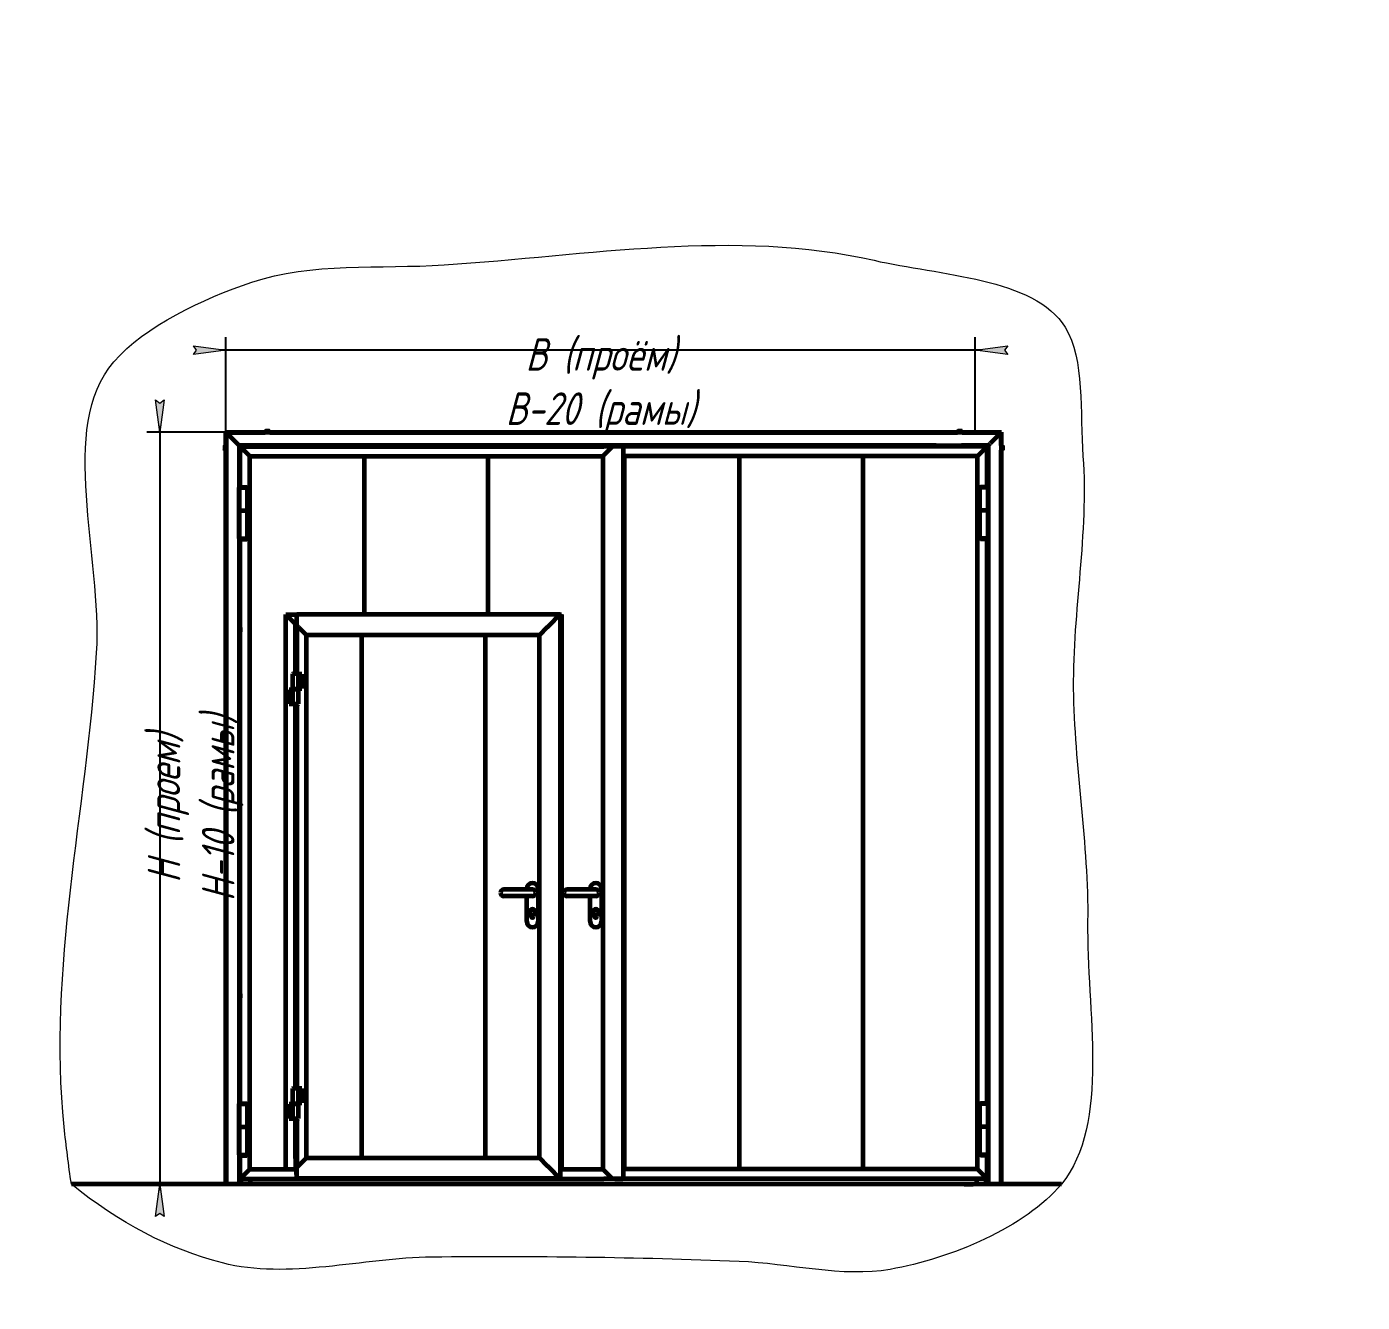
# Model space of a CAD drawing. Header units: millimetres. Extents: x -68 to 2520, y 0 to 297.
# Drawn here: x 48.2 to 253.6, y 100.8 to 297 of the extents above; entities that cross this region are included whole.
import ezdxf

# ---------------------------------------------------------------- set-up
doc = ezdxf.new("R2010")
doc.units = ezdxf.units.MM
for name, pattern in [('K5LT_BASIC', [0]), ('K5LT_THIN', [0]), ('K5LT_THIN_INCLUDED_TO_HATCHING', [0])]:
    doc.linetypes.add(name, pattern=pattern)
doc.layers.add('Системный слой', color=7, linetype='Continuous')
doc.styles.add('KDIMTEXTSTYLE', font='GOST_AU.SHX', dxfattribs={"width": 0.96, "oblique": 15, "height": 5})
doc.dimstyles.new('KDIMSTYLE (0.04)', dxfattribs={"dimtxt": 5, "dimasz": 1, "dimexe": 2, "dimexo": 0, "dimgap": 1, "dimtad": 1, "dimlfac": 25, "dimtxsty": 'KDIMTEXTSTYLE', "dimsah": 1, "dimcen": 0, "dimdle": 1, "dimadec": 0, "dimazin": 0, "dimtfac": 0.667, "dimtmove": 0, "dimatfit": 3, "dimfxl": 1, "dimtvp": 1, "dimtolj": 1, "dimtzin": 0, "dimarcsym": 0})

# ---------------------------------------------------------------- blocks, each defined once
blk = doc.blocks.new('KDIMARROW_01')
at = {"layer": 'Системный слой'}
blk.add_hatch(color=0, dxfattribs=at).paths.add_polyline_path([(0, 0), (-5, 0.66), (-4.5, 0), (-5, -0.66)])
at = {"layer": 'Системный слой', "color": 0, "linetype": 'K5LT_THIN', "lineweight": 18}
for p, q in [((-4.5, 0), (-5, 0.66)), ((-5, 0.66), (0, 0)), ((0, 0), (-5, -0.66)), ((-5, -0.66), (-4.5, 0)), ((0, 0), (-1, 0))]:
    blk.add_line(p, q, dxfattribs=at)

msp = doc.modelspace()

# ---------------------------------------------------------------- linework, layer by layer
at = {"layer": 'Системный слой', "color": 5, "linetype": 'K5LT_BASIC', "lineweight": 60, "true_color": 0x0000ff}
for p, q in [((78.82661, 234.62099), (80.53461, 232.91299)), ((78.82661, 234.62099), (84.87348, 234.62099)), ((78.82661, 232.57299), (78.82661, 234.62099)), ((78.85461, 234.59299), (78.85461, 118.99299)), ((78.85461, 234.59299), (84.87348, 234.59299)), ((78.85461, 232.57299), (78.85461, 234.59299)), ((80.53461, 232.91299), (79.17461, 234.27299)), ((194.05461, 234.59299), (82.85461, 234.59299)), ((84.87348, 234.59299), (84.87348, 234.74881)), ((84.8746, 234.77917), (84.89161, 234.78899)), ((84.87461, 234.77918), (84.89161, 234.78899)), ((84.87575, 234.59299), (84.87575, 234.74881)), ((85.21647, 234.78899), (84.89161, 234.78899)), ((85.53761, 234.78899), (85.21647, 234.78899)), ((85.21687, 234.59299), (85.21687, 234.74881)), ((85.55461, 234.77917), (85.53761, 234.78899)), ((85.55461, 234.77918), (85.53761, 234.78899)), ((85.55573, 234.59299), (85.55573, 234.74881)), ((85.55573, 234.62099), (191.35461, 234.62099)), ((85.55573, 234.59299), (191.35461, 234.59299)), ((191.35461, 234.77918), (191.37161, 234.78899)), ((191.35461, 234.74881), (191.35461, 234.77918)), ((191.35461, 234.59299), (191.35461, 234.74881)), ((191.69461, 234.78899), (191.37161, 234.78899)), ((192.01761, 234.78899), (191.69461, 234.78899)), ((191.69461, 234.59299), (191.69461, 234.74881)), ((192.03461, 234.77918), (192.01761, 234.78899)), ((192.03461, 234.77918), (192.03461, 234.74881)), ((192.03461, 234.59299), (192.03461, 234.74881)), ((192.03461, 234.62099), (198.08373, 234.62099)), ((192.03461, 234.59299), (198.05573, 234.59299)), ((198.08373, 234.62099), (196.37573, 232.91299)), ((198.05573, 234.59299), (198.05573, 118.99299)), ((198.05573, 232.57299), (198.05573, 234.59299)), ((198.08373, 232.57299), (198.08373, 234.62099)), ((78.66842, 232.57299), (78.65861, 232.55599)), ((78.66842, 232.57299), (78.65861, 232.55599)), ((78.65861, 232.55599), (78.65861, 232.23299)), ((78.65861, 232.23299), (78.65861, 231.90999)), ((78.66842, 232.57299), (78.69879, 232.57299)), ((78.85461, 232.57299), (78.69879, 232.57299)), ((78.85461, 232.23299), (78.69879, 232.23299)), ((80.85461, 232.59299), (80.53461, 232.91299)), ((80.85461, 232.59299), (80.53461, 232.91299)), ((188.05461, 232.59299), (80.85461, 232.59299)), ((80.93461, 232.59299), (80.85461, 232.59299)), ((80.85461, 232.59299), (80.85461, 118.99299)), ((80.85461, 232.59299), (80.85461, 204.59299)), ((80.85461, 232.59299), (80.85461, 204.59299)), ((80.93461, 232.59299), (80.93461, 226.19299)), ((80.93461, 232.51299), (82.49461, 230.95299)), ((80.93461, 232.51299), (92.27582, 232.51299)), ((81.01461, 232.43299), (136.93461, 232.43299)), ((81.01461, 226.19299), (81.01461, 232.43299)), ((82.49461, 230.95299), (81.17461, 232.27299)), ((84.93461, 232.59299), (191.97461, 232.59299)), ((92.49521, 232.51299), (92.27582, 232.51299)), ((92.27582, 232.51299), (92.27582, 232.43299)), ((92.49521, 232.43299), (92.27582, 232.43299)), ((92.49521, 232.51299), (92.49521, 232.43299)), ((92.934, 232.51299), (92.49521, 232.51299)), ((92.934, 232.43299), (92.49521, 232.43299)), ((92.934, 232.51299), (92.934, 232.43299)), ((93.15339, 232.51299), (92.934, 232.51299)), ((93.15339, 232.43299), (92.934, 232.43299)), ((93.15339, 232.51299), (93.15339, 232.43299)), ((93.15339, 232.51299), (109.23582, 232.51299)), ((109.45521, 232.51299), (109.23582, 232.51299)), ((109.23582, 232.51299), (109.23582, 232.43299)), ((109.45521, 232.43299), (109.23582, 232.43299)), ((109.45521, 232.51299), (109.45521, 232.43299)), ((109.894, 232.51299), (109.45521, 232.51299)), ((109.894, 232.43299), (109.45521, 232.43299)), ((109.894, 232.51299), (109.894, 232.43299)), ((110.11339, 232.51299), (109.894, 232.51299)), ((110.11339, 232.43299), (109.894, 232.43299)), ((110.11339, 232.51299), (110.11339, 232.43299)), ((110.11339, 232.51299), (128.23582, 232.51299)), ((128.45521, 232.51299), (128.23582, 232.51299)), ((128.23582, 232.51299), (128.23582, 232.43299)), ((128.45521, 232.43299), (128.23582, 232.43299)), ((128.45521, 232.51299), (128.45521, 232.43299)), ((128.894, 232.51299), (128.45521, 232.51299)), ((128.894, 232.43299), (128.45521, 232.43299)), ((128.894, 232.51299), (128.894, 232.43299)), ((129.11339, 232.51299), (128.894, 232.51299)), ((129.11339, 232.43299), (128.894, 232.43299)), ((129.11339, 232.51299), (129.11339, 232.43299)), ((129.11339, 232.51299), (147.79582, 232.51299)), ((136.77573, 230.95299), (138.25573, 232.43299)), ((195.89573, 232.43299), (136.93461, 232.43299)), ((139.97573, 119.79299), (139.97573, 232.43299)), ((148.01521, 232.51299), (147.79582, 232.51299)), ((147.79582, 232.51299), (147.79582, 232.43299)), ((148.01521, 232.43299), (147.79582, 232.43299)), ((148.454, 232.51299), (148.01521, 232.51299)), ((148.01521, 232.51299), (148.01521, 232.43299)), ((148.454, 232.43299), (148.01521, 232.43299)), ((148.67339, 232.51299), (148.454, 232.51299)), ((148.454, 232.51299), (148.454, 232.43299)), ((148.67339, 232.43299), (148.454, 232.43299)), ((148.67339, 232.51299), (148.67339, 232.43299)), ((148.67339, 232.51299), (166.79582, 232.51299)), ((167.01521, 232.51299), (166.79582, 232.51299)), ((166.79582, 232.51299), (166.79582, 232.43299)), ((167.01521, 232.43299), (166.79582, 232.43299)), ((167.454, 232.51299), (167.01521, 232.51299)), ((167.01521, 232.51299), (167.01521, 232.43299)), ((167.454, 232.43299), (167.01521, 232.43299)), ((167.67339, 232.51299), (167.454, 232.51299)), ((167.454, 232.51299), (167.454, 232.43299)), ((167.67339, 232.43299), (167.454, 232.43299)), ((167.67339, 232.51299), (167.67339, 232.43299)), ((167.67339, 232.51299), (183.75582, 232.51299)), ((183.97521, 232.51299), (183.75582, 232.51299)), ((183.75582, 232.51299), (183.75582, 232.43299)), ((183.97521, 232.43299), (183.75582, 232.43299)), ((184.414, 232.51299), (183.97521, 232.51299)), ((183.97521, 232.51299), (183.97521, 232.43299)), ((184.414, 232.43299), (183.97521, 232.43299)), ((184.63339, 232.51299), (184.414, 232.51299)), ((184.414, 232.51299), (184.414, 232.43299)), ((184.63339, 232.43299), (184.414, 232.43299)), ((184.63339, 232.51299), (184.63339, 232.43299)), ((184.63339, 232.51299), (195.97573, 232.51299)), ((196.05573, 232.59299), (191.97461, 232.59299)), ((195.97573, 232.51299), (194.41573, 230.95299)), ((194.41573, 230.95299), (195.73573, 232.27299)), ((195.89573, 226.19299), (195.89573, 232.43299)), ((195.97573, 232.59299), (195.97573, 226.19299)), ((196.05573, 232.59299), (196.37573, 232.91299)), ((196.05573, 232.59299), (196.05573, 118.99299)), ((196.05573, 232.59299), (196.05573, 204.59299)), ((196.05573, 232.59299), (196.05573, 204.59299)), ((198.05573, 232.57299), (198.21155, 232.57299)), ((198.05573, 232.23299), (198.21155, 232.23299)), ((198.24192, 232.57299), (198.21155, 232.57299)), ((198.24192, 232.57299), (198.25173, 232.55599)), ((198.24192, 232.57299), (198.25173, 232.55599)), ((198.25173, 232.55599), (198.25173, 232.23299)), ((198.25173, 232.23299), (198.25173, 231.90999)), ((78.66842, 231.89299), (78.65861, 231.90999)), ((78.66842, 231.89299), (78.65861, 231.90999)), ((78.69879, 231.89299), (78.66842, 231.89299)), ((78.85461, 231.89299), (78.69879, 231.89299)), ((78.82661, 118.99299), (78.82661, 231.89299)), ((78.85461, 118.99299), (78.85461, 231.89299)), ((82.49461, 230.95299), (136.77461, 230.95299)), ((82.49461, 121.27299), (82.49461, 230.95299)), ((100.09461, 230.95299), (100.09461, 206.63299)), ((100.09461, 230.95299), (100.09461, 206.63299)), ((119.09461, 230.95299), (119.09461, 206.63299)), ((119.09461, 230.95299), (119.09461, 206.63299)), ((136.7756, 230.95285), (136.7756, 121.27313)), ((139.97573, 231.11299), (140.13573, 230.95299)), ((140.13573, 230.95299), (139.97573, 231.11299)), ((194.41573, 230.95299), (140.13461, 230.95299)), ((140.13573, 121.27299), (140.13573, 230.95299)), ((157.81461, 121.27299), (157.81461, 230.95299)), ((157.81461, 121.27299), (157.81461, 230.95299)), ((176.81461, 121.27299), (176.81461, 230.95299)), ((176.81461, 121.27299), (176.81461, 230.95299)), ((194.41573, 121.27299), (194.41573, 230.95299)), ((198.05573, 118.99299), (198.05573, 231.89299)), ((198.05573, 231.89299), (198.21155, 231.89299)), ((198.08373, 118.99299), (198.08373, 231.89299)), ((198.21155, 231.89299), (198.24192, 231.89299)), ((198.24192, 231.89299), (198.25173, 231.90999)), ((198.24192, 231.89299), (198.25173, 231.90999)), ((80.93461, 226.19299), (80.85461, 226.11299)), ((80.85461, 222.59299), (80.85461, 226.11299)), ((80.85461, 226.11299), (81.49461, 226.11299)), ((80.93461, 226.19299), (81.49461, 226.19299)), ((81.49461, 226.19299), (82.05461, 226.19299)), ((81.49461, 226.11299), (82.13461, 226.11299)), ((82.05461, 226.19299), (82.13461, 226.11299)), ((82.13461, 222.59299), (82.13461, 226.11299)), ((194.85573, 226.19299), (194.77573, 226.11299)), ((194.77573, 222.59299), (194.77573, 226.11299)), ((195.41573, 226.11299), (194.77573, 226.11299)), ((195.41573, 226.19299), (194.85573, 226.19299)), ((195.97573, 226.19299), (195.41573, 226.19299)), ((196.05573, 226.11299), (195.41573, 226.11299)), ((195.97573, 226.19299), (196.05573, 226.11299)), ((196.05573, 222.59299), (196.05573, 226.11299)), ((80.85461, 222.59299), (81.49461, 222.59299)), ((80.85461, 222.59299), (81.49461, 222.59299)), ((80.85461, 218.27299), (80.85461, 222.59299)), ((81.49461, 222.59299), (82.13461, 222.59299)), ((81.49461, 222.59299), (82.13461, 222.59299)), ((82.13461, 218.27299), (82.13461, 222.59299)), ((195.41573, 222.59299), (194.77573, 222.59299)), ((195.41573, 222.59299), (194.77573, 222.59299)), ((194.77573, 218.27299), (194.77573, 222.59299)), ((196.05573, 222.59299), (195.41573, 222.59299)), ((196.05573, 222.59299), (195.41573, 222.59299)), ((196.05573, 218.27299), (196.05573, 222.59299)), ((80.93461, 218.19299), (80.85461, 218.27299)), ((80.85461, 218.27299), (81.49461, 218.27299)), ((80.93461, 218.19299), (81.49461, 218.19299)), ((80.93461, 218.19299), (80.93461, 204.59299)), ((81.01461, 131.39299), (81.01461, 218.19299)), ((81.49461, 218.27299), (82.13461, 218.27299)), ((81.49461, 218.19299), (82.05461, 218.19299)), ((82.05461, 218.19299), (82.13461, 218.27299)), ((194.85573, 218.19299), (194.77573, 218.27299)), ((195.41573, 218.27299), (194.77573, 218.27299)), ((195.41573, 218.19299), (194.85573, 218.19299)), ((196.05573, 218.27299), (195.41573, 218.27299)), ((195.97573, 218.19299), (195.41573, 218.19299)), ((195.89573, 131.39299), (195.89573, 218.19299)), ((195.97573, 218.19299), (196.05573, 218.27299)), ((195.97573, 218.19299), (195.97573, 204.59299)), ((88.03461, 121.27299), (88.03461, 206.59299)), ((88.03461, 206.59299), (89.35461, 205.27299)), ((89.35461, 205.27299), (88.03461, 206.59299)), ((88.03461, 206.59299), (89.71912, 206.59299)), ((89.71912, 206.63299), (130.23912, 206.63299)), ((89.71912, 206.54299), (89.71912, 206.63299)), ((89.71912, 204.92927), (89.71912, 206.54299)), ((128.53539, 204.92927), (130.14912, 206.54299)), ((130.14912, 206.54299), (128.53539, 204.92927)), ((130.14912, 206.54299), (130.23912, 206.63299)), ((130.14912, 206.54299), (130.23912, 206.63299)), ((130.23912, 206.63299), (130.23912, 119.83299)), ((130.23912, 206.3975), (130.43461, 206.59299)), ((130.23912, 206.59299), (130.43461, 206.59299)), ((130.43461, 206.59299), (130.23912, 206.3975)), ((130.43461, 206.59299), (130.43461, 121.27299)), ((80.85461, 204.59299), (81.01461, 204.59299)), ((80.85461, 203.95299), (80.85461, 148.27299)), ((80.85461, 203.95299), (80.85461, 148.27299)), ((80.85461, 203.95299), (81.01461, 203.95299)), ((80.93461, 203.95299), (80.93461, 148.27299)), ((81.01461, 204.59299), (81.01461, 204.43248)), ((81.01461, 204.43248), (81.01461, 203.95299)), ((89.35461, 205.27299), (89.51461, 205.11299)), ((89.35461, 205.27299), (89.51461, 205.11299)), ((89.51461, 205.11299), (89.59461, 205.03299)), ((89.51461, 205.11299), (89.59461, 205.03299)), ((89.51461, 197.51299), (89.51461, 205.11299)), ((89.51461, 205.11299), (89.71912, 205.11299)), ((89.59461, 205.03299), (89.71461, 204.91299)), ((89.71461, 204.91299), (89.59461, 205.03299)), ((89.71912, 204.91299), (89.63912, 204.91299)), ((89.63912, 204.91299), (89.63912, 197.51299)), ((89.71912, 204.91299), (89.71912, 204.92927)), ((89.81598, 204.81613), (89.71912, 204.91299)), ((89.71912, 204.91299), (89.71912, 197.51299)), ((89.71912, 197.51299), (89.71912, 204.91299)), ((89.81598, 204.81613), (89.92567, 204.70644)), ((89.98224, 204.64987), (89.92567, 204.70644)), ((89.98224, 204.64987), (91.19925, 203.43285)), ((89.98224, 204.64987), (91.19912, 203.43299)), ((91.19912, 123.03299), (91.19912, 203.43299)), ((127.03898, 203.43285), (91.19925, 203.43285)), ((99.69912, 203.43285), (99.69912, 123.03313)), ((99.69912, 203.43285), (99.69912, 123.03313)), ((118.69912, 203.43285), (118.69912, 123.03313)), ((118.69912, 203.43285), (118.69912, 123.03313)), ((127.03898, 203.43285), (128.25599, 204.64987)), ((128.25599, 204.64987), (127.03898, 203.43285)), ((127.03898, 123.03313), (127.03898, 203.43285)), ((128.25599, 204.64987), (128.31256, 204.70644)), ((128.25599, 204.64987), (128.31256, 204.70644)), ((128.31256, 204.70644), (128.42225, 204.81613)), ((128.42225, 204.81613), (128.31256, 204.70644)), ((128.42225, 204.81613), (128.53539, 204.92927)), ((128.42225, 204.81613), (128.53539, 204.92927)), ((195.89573, 204.59299), (195.89573, 204.43248)), ((196.05573, 204.59299), (195.89573, 204.59299)), ((195.89573, 204.43248), (195.89573, 203.95299)), ((196.05573, 203.95299), (195.89573, 203.95299)), ((195.97573, 203.95299), (195.97573, 148.27299)), ((196.05573, 203.95299), (196.05573, 148.27299)), ((196.05573, 203.95299), (196.05573, 148.27299)), ((89.11686, 197.51299), (89.05686, 197.45299)), ((89.05686, 197.45299), (89.05686, 195.17299)), ((89.49686, 197.45299), (89.05686, 197.45299)), ((89.11686, 197.51299), (89.49686, 197.51299)), ((89.49686, 197.51299), (89.87686, 197.51299)), ((89.93686, 197.45299), (89.49686, 197.45299)), ((89.87686, 197.51299), (89.93686, 197.45299)), ((89.93686, 197.45299), (89.93686, 195.17299)), ((90.51912, 197.43299), (89.93686, 197.43299)), ((90.51912, 195.23299), (90.51912, 197.43299)), ((89.11686, 195.11299), (89.05686, 195.17299)), ((89.05686, 195.17299), (89.49686, 195.17299)), ((89.49686, 195.17299), (89.93686, 195.17299)), ((89.87686, 195.11299), (89.93686, 195.17299)), ((89.93686, 195.23299), (90.51912, 195.23299)), ((88.55461, 195.03299), (88.55461, 192.83299)), ((89.05686, 195.03299), (88.55461, 195.03299)), ((89.11686, 195.11299), (89.05686, 195.05299)), ((89.05686, 195.05299), (89.05686, 192.83299)), ((89.93668, 195.05299), (89.05686, 195.05299)), ((89.49686, 195.11299), (89.11686, 195.11299)), ((89.11686, 195.11299), (89.87671, 195.11299)), ((89.87686, 195.11299), (89.49686, 195.11299)), ((89.87671, 195.11299), (89.87686, 195.11299)), ((89.87686, 195.11299), (89.93686, 195.05299)), ((89.93686, 195.05299), (89.93668, 195.05299)), ((89.93686, 195.05299), (89.93686, 192.83299)), ((88.55461, 192.83299), (89.05686, 192.83299)), ((89.17686, 192.71299), (89.05686, 192.83299)), ((89.05686, 192.83299), (89.93668, 192.83299)), ((89.81673, 192.71299), (89.17686, 192.71299)), ((89.51461, 133.75299), (89.51461, 192.71299)), ((89.63912, 192.71299), (89.63912, 133.75299)), ((89.71912, 192.71299), (89.71912, 133.75299)), ((89.71912, 133.75299), (89.71912, 192.71299)), ((89.81686, 192.71299), (89.81673, 192.71299)), ((89.81686, 192.71299), (89.93686, 192.83299)), ((89.93668, 192.83299), (89.93686, 192.83299)), ((89.51461, 184.54898), (89.55578, 184.59015)), ((89.51461, 184.54898), (89.51461, 184.5327)), ((89.51461, 184.5327), (89.51461, 183.67698)), ((89.51461, 183.67698), (89.55578, 183.63581)), ((89.56261, 184.58732), (89.56261, 184.56961)), ((89.56261, 184.56961), (89.56261, 183.63864)), ((89.63912, 184.35299), (89.56261, 184.35299)), ((89.63912, 183.87299), (89.56261, 183.87299)), ((125.09912, 164.29299), (125.09912, 164.41299)), ((126.85912, 164.41299), (126.85912, 159.37299)), ((134.84181, 164.29299), (134.84181, 164.41299)), ((136.60181, 164.41299), (136.60181, 159.37299)), ((122.17912, 164.29299), (121.57912, 164.29299)), ((122.17912, 163.29299), (121.57912, 163.29299)), ((125.37912, 164.29299), (122.17912, 164.29299)), ((125.37912, 163.29299), (122.17912, 163.29299)), ((125.09912, 159.37299), (125.09912, 163.29299)), ((125.97912, 164.29299), (125.37912, 164.29299)), ((125.97912, 163.29299), (125.37912, 163.29299)), ((131.92181, 164.29299), (131.32181, 164.29299)), ((131.92181, 163.29299), (131.32181, 163.29299)), ((135.12181, 164.29299), (131.92181, 164.29299)), ((135.12181, 163.29299), (131.92181, 163.29299)), ((134.84181, 159.37299), (134.84181, 163.29299)), ((135.72181, 164.29299), (135.12181, 164.29299)), ((135.72181, 163.29299), (135.12181, 163.29299)), ((125.77606, 160.68029), (125.77606, 160.17299)), ((125.77912, 160.67804), (125.77912, 160.17299)), ((125.99912, 161.20104), (125.95912, 161.20104)), ((125.95912, 161.20104), (125.95912, 160.80104)), ((125.95912, 160.80104), (125.99912, 160.80104)), ((125.99912, 160.80104), (125.99912, 161.20104)), ((126.17912, 160.17299), (126.17912, 160.67804)), ((135.51875, 160.68029), (135.51875, 160.17299)), ((135.52181, 160.67804), (135.52181, 160.17299)), ((135.74181, 161.20104), (135.70181, 161.20104)), ((135.70181, 161.20104), (135.70181, 160.80104)), ((135.70181, 160.80104), (135.74181, 160.80104)), ((135.74181, 160.80104), (135.74181, 161.20104)), ((135.92181, 160.17299), (135.92181, 160.67804)), ((80.85461, 148.27299), (81.01461, 148.27299)), ((81.01461, 148.27299), (81.01461, 148.11248)), ((81.01461, 148.11248), (81.01461, 147.63299)), ((195.89573, 148.27299), (195.89573, 148.11248)), ((196.05573, 148.27299), (195.89573, 148.27299)), ((195.89573, 148.11248), (195.89573, 147.63299)), ((80.85461, 147.63299), (80.85461, 118.99299)), ((80.85461, 147.63299), (80.85461, 118.99299)), ((80.85461, 147.63299), (81.01461, 147.63299)), ((80.93461, 147.63299), (80.93461, 131.39299)), ((196.05573, 147.63299), (195.89573, 147.63299)), ((195.97573, 147.63299), (195.97573, 131.39299)), ((196.05573, 147.63299), (196.05573, 118.99299)), ((196.05573, 147.63299), (196.05573, 118.99299)), ((89.51461, 142.78899), (89.55578, 142.83016)), ((89.51461, 142.78899), (89.51461, 142.74575)), ((89.51461, 142.74575), (89.51461, 141.91699)), ((89.51461, 141.91699), (89.55578, 141.87582)), ((89.56261, 142.82733), (89.56261, 142.78029)), ((89.56261, 142.78029), (89.56261, 141.87865)), ((89.63912, 142.59299), (89.56261, 142.59299)), ((89.63912, 142.11299), (89.56261, 142.11299)), ((89.11686, 133.75299), (89.05686, 133.69299)), ((89.05686, 133.69299), (89.05686, 131.41299)), ((89.49686, 133.69299), (89.05686, 133.69299)), ((89.11686, 133.75299), (89.49686, 133.75299)), ((89.49686, 133.75299), (89.87686, 133.75299)), ((89.93686, 133.69299), (89.49686, 133.69299)), ((89.87686, 133.75299), (89.93686, 133.69299)), ((89.93686, 133.69299), (89.93686, 131.41299)), ((90.51912, 133.67299), (89.93686, 133.67299)), ((90.51912, 131.47299), (90.51912, 133.67299)), ((89.93686, 131.47299), (90.51912, 131.47299)), ((80.93461, 131.39299), (80.85461, 131.31299)), ((80.85461, 127.79299), (80.85461, 131.31299)), ((80.85461, 131.31299), (81.49461, 131.31299)), ((80.93461, 131.39299), (81.49461, 131.39299)), ((81.49461, 131.39299), (82.05461, 131.39299)), ((81.49461, 131.31299), (82.13461, 131.31299)), ((82.05461, 131.39299), (82.13461, 131.31299)), ((82.13461, 127.79299), (82.13461, 131.31299)), ((88.55461, 131.27299), (88.55461, 129.07299)), ((89.05686, 131.27299), (88.55461, 131.27299)), ((89.11686, 131.35299), (89.05686, 131.41299)), ((89.05686, 131.41299), (89.49686, 131.41299)), ((89.11686, 131.35299), (89.05686, 131.29299)), ((89.05686, 131.29299), (89.05686, 129.07299)), ((89.93668, 131.29299), (89.05686, 131.29299)), ((89.11686, 131.35299), (89.87671, 131.35299)), ((89.49686, 131.35299), (89.11686, 131.35299)), ((89.49686, 131.41299), (89.93686, 131.41299)), ((89.87686, 131.35299), (89.49686, 131.35299)), ((89.87671, 131.35299), (89.87686, 131.35299)), ((89.87686, 131.35299), (89.93686, 131.41299)), ((89.87686, 131.35299), (89.93686, 131.29299)), ((89.93686, 131.29299), (89.93668, 131.29299)), ((89.93686, 131.29299), (89.93686, 129.07299)), ((194.85573, 131.39299), (194.77573, 131.31299)), ((194.77573, 127.79299), (194.77573, 131.31299)), ((195.41573, 131.31299), (194.77573, 131.31299)), ((195.41573, 131.39299), (194.85573, 131.39299)), ((195.97573, 131.39299), (195.41573, 131.39299)), ((196.05573, 131.31299), (195.41573, 131.31299)), ((195.97573, 131.39299), (196.05573, 131.31299)), ((196.05573, 127.79299), (196.05573, 131.31299)), ((80.85461, 127.79299), (81.49461, 127.79299)), ((80.85461, 123.47299), (80.85461, 127.79299)), ((80.85461, 127.79299), (81.49461, 127.79299)), ((81.49461, 127.79299), (82.13461, 127.79299)), ((81.49461, 127.79299), (82.13461, 127.79299)), ((82.13461, 123.47299), (82.13461, 127.79299)), ((88.55461, 129.07299), (89.05686, 129.07299)), ((89.17686, 128.95299), (89.05686, 129.07299)), ((89.05686, 129.07299), (89.93668, 129.07299)), ((89.81673, 128.95299), (89.17686, 128.95299)), ((89.51461, 122.95299), (89.51461, 128.95299)), ((89.63912, 128.95299), (89.63912, 121.55299)), ((89.71912, 128.95299), (89.71912, 121.55299)), ((89.71912, 121.55299), (89.71912, 128.95299)), ((89.81686, 128.95299), (89.81673, 128.95299)), ((89.81686, 128.95299), (89.93686, 129.07299)), ((89.93668, 129.07299), (89.93686, 129.07299)), ((195.41573, 127.79299), (194.77573, 127.79299)), ((194.77573, 123.47299), (194.77573, 127.79299)), ((195.41573, 127.79299), (194.77573, 127.79299)), ((196.05573, 127.79299), (195.41573, 127.79299)), ((196.05573, 127.79299), (195.41573, 127.79299)), ((196.05573, 123.47299), (196.05573, 127.79299)), ((80.93461, 123.39299), (80.85461, 123.47299)), ((80.85461, 123.47299), (81.49461, 123.47299)), ((80.93461, 123.39299), (81.49461, 123.39299)), ((80.93461, 123.39299), (80.93461, 118.99299)), ((81.01461, 119.79299), (81.01461, 123.39299)), ((81.49461, 123.47299), (82.13461, 123.47299)), ((81.49461, 123.39299), (82.05461, 123.39299)), ((82.05461, 123.39299), (82.13461, 123.47299)), ((194.85573, 123.39299), (194.77573, 123.47299)), ((195.41573, 123.47299), (194.77573, 123.47299)), ((195.41573, 123.39299), (194.85573, 123.39299)), ((196.05573, 123.47299), (195.41573, 123.47299)), ((195.97573, 123.39299), (195.41573, 123.39299)), ((195.89573, 119.79299), (195.89573, 123.39299)), ((195.97573, 123.39299), (196.05573, 123.47299)), ((195.97573, 123.39299), (195.97573, 118.99299)), ((82.49461, 121.27299), (81.17461, 119.95299)), ((81.17461, 119.95299), (82.49461, 121.27299)), ((82.49461, 121.27299), (89.71912, 121.27299)), ((88.03461, 121.27299), (89.35461, 121.27299)), ((89.51461, 122.95299), (89.59461, 122.95299)), ((89.51461, 122.95299), (89.51461, 121.43299)), ((89.51461, 121.27299), (89.51461, 121.43299)), ((89.59461, 122.95299), (89.59461, 121.43299)), ((89.71912, 121.55299), (89.63912, 121.55299)), ((89.67461, 121.19299), (89.67461, 121.35299)), ((89.71912, 121.35299), (89.67461, 121.35299)), ((89.67461, 120.47299), (89.67461, 121.19299)), ((89.81598, 121.64985), (89.71912, 121.55299)), ((89.71912, 121.53672), (89.71912, 121.55299)), ((89.71912, 119.92299), (89.71912, 121.53672)), ((89.92567, 121.75955), (89.81598, 121.64985)), ((89.98224, 121.81611), (89.92567, 121.75955)), ((91.19925, 123.03313), (89.98224, 121.81611)), ((91.19912, 123.03299), (89.98224, 121.81611)), ((91.19925, 123.03313), (127.03898, 123.03313)), ((128.25599, 121.81611), (127.03898, 123.03313)), ((127.03898, 123.03313), (128.25599, 121.81611)), ((128.25599, 121.81611), (128.31256, 121.75955)), ((128.25599, 121.81611), (128.31256, 121.75955)), ((128.42225, 121.64985), (128.31256, 121.75955)), ((128.31256, 121.75955), (128.42225, 121.64985)), ((128.42225, 121.64985), (128.53539, 121.53672)), ((128.42225, 121.64985), (128.53539, 121.53672)), ((130.14912, 119.92299), (128.53539, 121.53672)), ((128.53539, 121.53672), (130.14912, 119.92299)), ((130.43461, 121.27299), (130.23912, 121.27299)), ((130.43461, 121.27299), (136.77461, 121.27299)), ((136.93461, 121.11299), (136.77461, 121.27299)), ((138.25573, 119.79299), (136.77573, 121.27299)), ((140.13573, 121.27299), (139.97573, 121.11299)), ((194.41573, 121.27299), (140.13461, 121.27299)), ((194.41573, 121.27299), (195.73573, 119.95299)), ((195.73573, 119.95299), (194.41573, 121.27299)), ((81.01461, 119.79299), (81.17461, 119.95299)), ((81.17461, 119.95299), (81.01461, 119.79299)), ((81.01461, 119.79299), (136.93461, 119.79299)), ((81.16661, 118.99299), (81.16661, 119.79299)), ((82.60661, 118.99299), (82.60661, 119.79299)), ((89.71912, 120.47299), (89.67461, 120.47299)), ((89.71912, 119.83299), (89.71912, 119.92299)), ((130.23912, 119.83299), (89.71912, 119.83299)), ((130.14912, 119.92299), (130.23912, 119.83299)), ((130.14912, 119.92299), (130.23912, 119.83299)), ((137.02461, 119.79299), (136.93461, 119.79299)), ((138.65461, 119.79299), (137.02461, 119.79299)), ((195.89573, 119.79299), (138.65461, 119.79299)), ((138.65461, 119.79299), (139.88461, 119.79299)), ((139.97461, 119.79299), (139.88461, 119.79299)), ((194.30373, 118.99299), (194.30373, 119.79299)), ((195.73573, 119.95299), (195.89573, 119.79299)), ((195.74373, 118.99299), (195.74373, 119.79299)), ((207.31709, 118.99299), (55.05682, 118.99299)), ((192.37461, 118.99299), (193.73461, 118.99299))]:
    msp.add_line(p, q, dxfattribs=at)
for centre, radius, start, end in [((89.49461, 184.52127), 0.02, 359.9568083, 0), ((89.49461, 183.7047), 0.02, 0, 0.0431917), ((89.55861, 184.58732), 0.004, 0, 135), ((89.55861, 183.63864), 0.004, 225, 0), ((125.97912, 164.41299), 0.88, 0, 180), ((135.72181, 164.41299), 0.88, 0, 180), ((121.57912, 163.79299), 0.5, 90, 180), ((121.57912, 163.79299), 0.5, 180, 270), ((125.97912, 163.79299), 0.5, 0, 90), ((125.97912, 163.79299), 0.5, 0, 90), ((125.97912, 163.79299), 0.5, 270, 0), ((125.97912, 163.79299), 0.5, 270, 0), ((131.32181, 163.79299), 0.5, 90, 180), ((131.32181, 163.79299), 0.5, 180, 270), ((135.72181, 163.79299), 0.5, 0, 90), ((135.72181, 163.79299), 0.5, 0, 90), ((135.72181, 163.79299), 0.5, 270, 0), ((135.72181, 163.79299), 0.5, 270, 0), ((125.97912, 160.95299), 0.34, 306.0318791, 233.9681209), ((135.72181, 160.95299), 0.34, 306.0318791, 233.9681209), ((125.97912, 159.37299), 0.88, 180, 0), ((125.97606, 160.17299), 0.2, 180, 270.4376205), ((125.97912, 160.17299), 0.2, 180, 0), ((135.72181, 159.37299), 0.88, 180, 0), ((135.71875, 160.17299), 0.2, 180, 270.4376205), ((135.72181, 160.17299), 0.2, 180, 0), ((89.49461, 142.76128), 0.02, 359.9568083, 0), ((89.49461, 141.94471), 0.02, 0, 0.0431917), ((89.55861, 142.82733), 0.004, 0, 135), ((89.55861, 141.87865), 0.004, 225, 0), ((89.67461, 121.43299), 0.16, 180, 270), ((89.67461, 121.43299), 0.08, 180, 270)]:
    msp.add_arc(centre, radius, start, end, dxfattribs=at)
at = {"layer": 'Системный слой', "color": 7, "linetype": 'K5LT_THIN_INCLUDED_TO_HATCHING', "lineweight": 18}
msp.add_open_spline([(55.05682, 118.99299), (62.3609, 113.02844), (70.10798, 108.98532), (78.29806, 106.86365), (88.37745, 104.25254), (99.79751, 107.64452), (110.54912, 107.76085), (126.28159, 107.93106), (142.03285, 107.72229), (157.75461, 107.09765), (165.50445, 106.78974), (173.60262, 104.57834), (180.99436, 105.87973), (190.33526, 107.52429), (201.81958, 112.3601), (207.31709, 118.99299), (214.90332, 128.14599), (211.16451, 145.89086), (211.35678, 159.37299), (211.52701, 171.30898), (209.27083, 183.27352), (209.15331, 195.23299), (209.03638, 207.13358), (211.50384, 219.11171), (210.63523, 230.95299), (210.14877, 237.58458), (210.91553, 245.89967), (207.89376, 250.78625), (203.19581, 258.38343), (188.49402, 258.77692), (178.51461, 261.07291), (157.3108, 265.95132), (134.36403, 261.8002), (112.37912, 260.36449), (102.51615, 259.72039), (91.97599, 260.81271), (82.82661, 257.70791), (75.27334, 255.14475), (66.34869, 250.99546), (61.601, 245.4809), (52.90248, 235.37736), (59.88245, 215.61034), (58.94442, 200.6801), (57.41744, 176.3755), (51.40715, 151.96864), (53.94612, 127.79299), (54.25437, 124.85789), (54.6246, 121.92456), (55.05682, 118.99299)], degree=3, knots=[0, 0, 0, 0, 1, 1, 1, 2, 2, 2, 3, 3, 3, 4, 4, 4, 5, 5, 5, 6, 6, 6, 7, 7, 7, 8, 8, 8, 9, 9, 9, 10, 10, 10, 11, 11, 11, 12, 12, 12, 13, 13, 13, 14, 14, 14, 15, 15, 15, 16, 16, 16, 16], dxfattribs=at)
at = {"layer": 'Системный слой', "color": 5, "linetype": 'K5LT_BASIC', "lineweight": 60, "true_color": 0x0000ff}
for points, knots in [([(84.8746, 234.77917), (84.87455, 234.77914), (84.87444, 234.77867), (84.87427, 234.7765), (84.87407, 234.77222), (84.87381, 234.76398), (84.87361, 234.75509), (84.87348, 234.74881)], [0, 0, 0, 0, 1.033158804, 2.327314318, 3.599578431, 5.242569248, 8, 8, 8, 8]), ([(84.87575, 234.74881), (84.87558, 234.75694), (84.87536, 234.76614), (84.87509, 234.77365), (84.87494, 234.77671), (84.87477, 234.77875), (84.87466, 234.77921), (84.8746, 234.77917)], [0, 0, 0, 0, 3.497812824, 4.643822922, 5.728501814, 6.707618022, 8, 8, 8, 8]), ([(85.21687, 234.74881), (85.20362, 234.75321), (85.18421, 234.7591), (85.15531, 234.76641), (85.13126, 234.77146), (85.10625, 234.77537), (85.08349, 234.77779), (85.06247, 234.77905), (85.04209, 234.7793), (85.02267, 234.77868), (85.00099, 234.77707), (84.97688, 234.77408), (84.94204, 234.76781), (84.90836, 234.75921), (84.88376, 234.75147), (84.87575, 234.74881)], [0, 0, 0, 0, 1.912448714, 2.780687487, 4.100621444, 5.299780096, 6.277541965, 7.267519298, 8.214858074, 9.102066571, 9.958160303, 11.225796651, 12.463836471, 14.842670445, 16, 16, 16, 16]), ([(85.55573, 234.74881), (85.54257, 234.75321), (85.52328, 234.7591), (85.49458, 234.76641), (85.47069, 234.77146), (85.44585, 234.77537), (85.42324, 234.77779), (85.40236, 234.77905), (85.38211, 234.7793), (85.36282, 234.77868), (85.34129, 234.77707), (85.31733, 234.77408), (85.28273, 234.76781), (85.24927, 234.75921), (85.22483, 234.75147), (85.21687, 234.74881)], [0, 0, 0, 0, 1.912448714, 2.780687487, 4.100621444, 5.299780096, 6.277541965, 7.267519298, 8.214858074, 9.102066571, 9.958160303, 11.225796651, 12.463836471, 14.842670445, 16, 16, 16, 16]), ([(85.55461, 234.77917), (85.55466, 234.77914), (85.55477, 234.77867), (85.55494, 234.7765), (85.55514, 234.77222), (85.55541, 234.76398), (85.55561, 234.75509), (85.55573, 234.74881)], [0, 0, 0, 0, 1.033158804, 2.327314318, 3.599578431, 5.242569248, 8, 8, 8, 8]), ([(191.69461, 234.74881), (191.6814, 234.75321), (191.66205, 234.7591), (191.63324, 234.76641), (191.60928, 234.77146), (191.58435, 234.77537), (191.56167, 234.77779), (191.54072, 234.77905), (191.5204, 234.7793), (191.50105, 234.77868), (191.47944, 234.77707), (191.45541, 234.77408), (191.42069, 234.76781), (191.38711, 234.75921), (191.36259, 234.75147), (191.35461, 234.74881)], [0, 0, 0, 0, 1.912448714, 2.780687487, 4.100621444, 5.299780096, 6.277541965, 7.267519298, 8.214858074, 9.102066571, 9.958160303, 11.225796651, 12.463836471, 14.842670445, 16, 16, 16, 16]), ([(192.03461, 234.74881), (192.0214, 234.75321), (192.00205, 234.7591), (191.97324, 234.76641), (191.94928, 234.77146), (191.92435, 234.77537), (191.90167, 234.77779), (191.88072, 234.77905), (191.8604, 234.7793), (191.84105, 234.77868), (191.81944, 234.77707), (191.79541, 234.77408), (191.76069, 234.76781), (191.72711, 234.75921), (191.70259, 234.75147), (191.69461, 234.74881)], [0, 0, 0, 0, 1.912448714, 2.780687487, 4.100621444, 5.299780096, 6.277541965, 7.267519298, 8.214858074, 9.102066571, 9.958160303, 11.225796651, 12.463836471, 14.842670445, 16, 16, 16, 16]), ([(78.69879, 232.57299), (78.69439, 232.55978), (78.6885, 232.54043), (78.68119, 232.51163), (78.67613, 232.48766), (78.67223, 232.46273), (78.66981, 232.44005), (78.66855, 232.4191), (78.66829, 232.39878), (78.66892, 232.37943), (78.67053, 232.35782), (78.67352, 232.33379), (78.67979, 232.29907), (78.68839, 232.26549), (78.69613, 232.24097), (78.69879, 232.23299)], [0, 0, 0, 0, 1.912448714, 2.780687487, 4.100621444, 5.299780096, 6.277541965, 7.267519298, 8.214858074, 9.102066571, 9.958160303, 11.225796651, 12.463836471, 14.842670445, 16, 16, 16, 16]), ([(78.69879, 232.23299), (78.69439, 232.21978), (78.6885, 232.20043), (78.68119, 232.17163), (78.67613, 232.14766), (78.67223, 232.12273), (78.66981, 232.10005), (78.66855, 232.0791), (78.66829, 232.05878), (78.66892, 232.03943), (78.67053, 232.01782), (78.67352, 231.99379), (78.67979, 231.95907), (78.68839, 231.92549), (78.69613, 231.90097), (78.69879, 231.89299)], [0, 0, 0, 0, 1.912448714, 2.780687487, 4.100621444, 5.299780096, 6.277541965, 7.267519298, 8.214858074, 9.102066571, 9.958160303, 11.225796651, 12.463836471, 14.842670445, 16, 16, 16, 16]), ([(198.21155, 232.57299), (198.21596, 232.55978), (198.22185, 232.54043), (198.22915, 232.51163), (198.23421, 232.48766), (198.23811, 232.46273), (198.24054, 232.44005), (198.24179, 232.4191), (198.24205, 232.39878), (198.24142, 232.37943), (198.23982, 232.35782), (198.23682, 232.33379), (198.23055, 232.29907), (198.22196, 232.26549), (198.21421, 232.24097), (198.21155, 232.23299)], [0, 0, 0, 0, 1.912448714, 2.780687487, 4.100621444, 5.299780096, 6.277541965, 7.267519298, 8.214858074, 9.102066571, 9.958160303, 11.225796651, 12.463836471, 14.842670445, 16, 16, 16, 16]), ([(198.21155, 232.23299), (198.21596, 232.21978), (198.22185, 232.20043), (198.22915, 232.17163), (198.23421, 232.14766), (198.23811, 232.12273), (198.24054, 232.10005), (198.24179, 232.0791), (198.24205, 232.05878), (198.24142, 232.03943), (198.23982, 232.01782), (198.23682, 231.99379), (198.23055, 231.95907), (198.22196, 231.92549), (198.21421, 231.90097), (198.21155, 231.89299)], [0, 0, 0, 0, 1.912448714, 2.780687487, 4.100621444, 5.299780096, 6.277541965, 7.267519298, 8.214858074, 9.102066571, 9.958160303, 11.225796651, 12.463836471, 14.842670445, 16, 16, 16, 16])]:
    msp.add_open_spline(points, degree=3, knots=knots, dxfattribs=at)

# ---------------------------------------------------------------- dimensions: what is measured, and where the dimension line sits
at = {"layer": 'Системный слой', "color": 7}
msp.add_linear_dim(base=(78.82661, 247.24714), p1=(194.08261, 234.62099), p2=(78.82661, 234.62099), text='\\H5.0;\\W0.965;\\Q15;\\Q15;В (проём)\\H5.0;\\W0.965;\\Q15;\\X\\H5.0;\\W0.965;\\Q15;\\Q15;В-20 (рамы)', dimstyle='KDIMSTYLE (0.04)', override={"dimexo": 0, "dimblk1": 'KDIMARROW_01', "dimblk2": 'KDIMARROW_01', "dimse1": 0, "dimse2": 0, "dimclrt": 7, "dimtolj": 1}, dxfattribs=at).render()
msp.add_linear_dim(base=(68.65097, 118.99299), p1=(82.82661, 234.62099), p2=(82.82661, 118.99299), angle=90, text='\\H5.0;\\W0.965;\\Q15;\\Q15;Н (проем)\\H5.0;\\W0.965;\\Q15;\\X\\H5.0;\\W0.965;\\Q15;\\Q15;Н-10 (рамы)', dimstyle='KDIMSTYLE (0.04)', override={"dimexo": 0, "dimblk1": 'KDIMARROW_01', "dimblk2": 'KDIMARROW_01', "dimse1": 0, "dimse2": 0, "dimclrt": 7, "dimtolj": 1}, dxfattribs=at).render()

doc.saveas('drawing.dxf')
